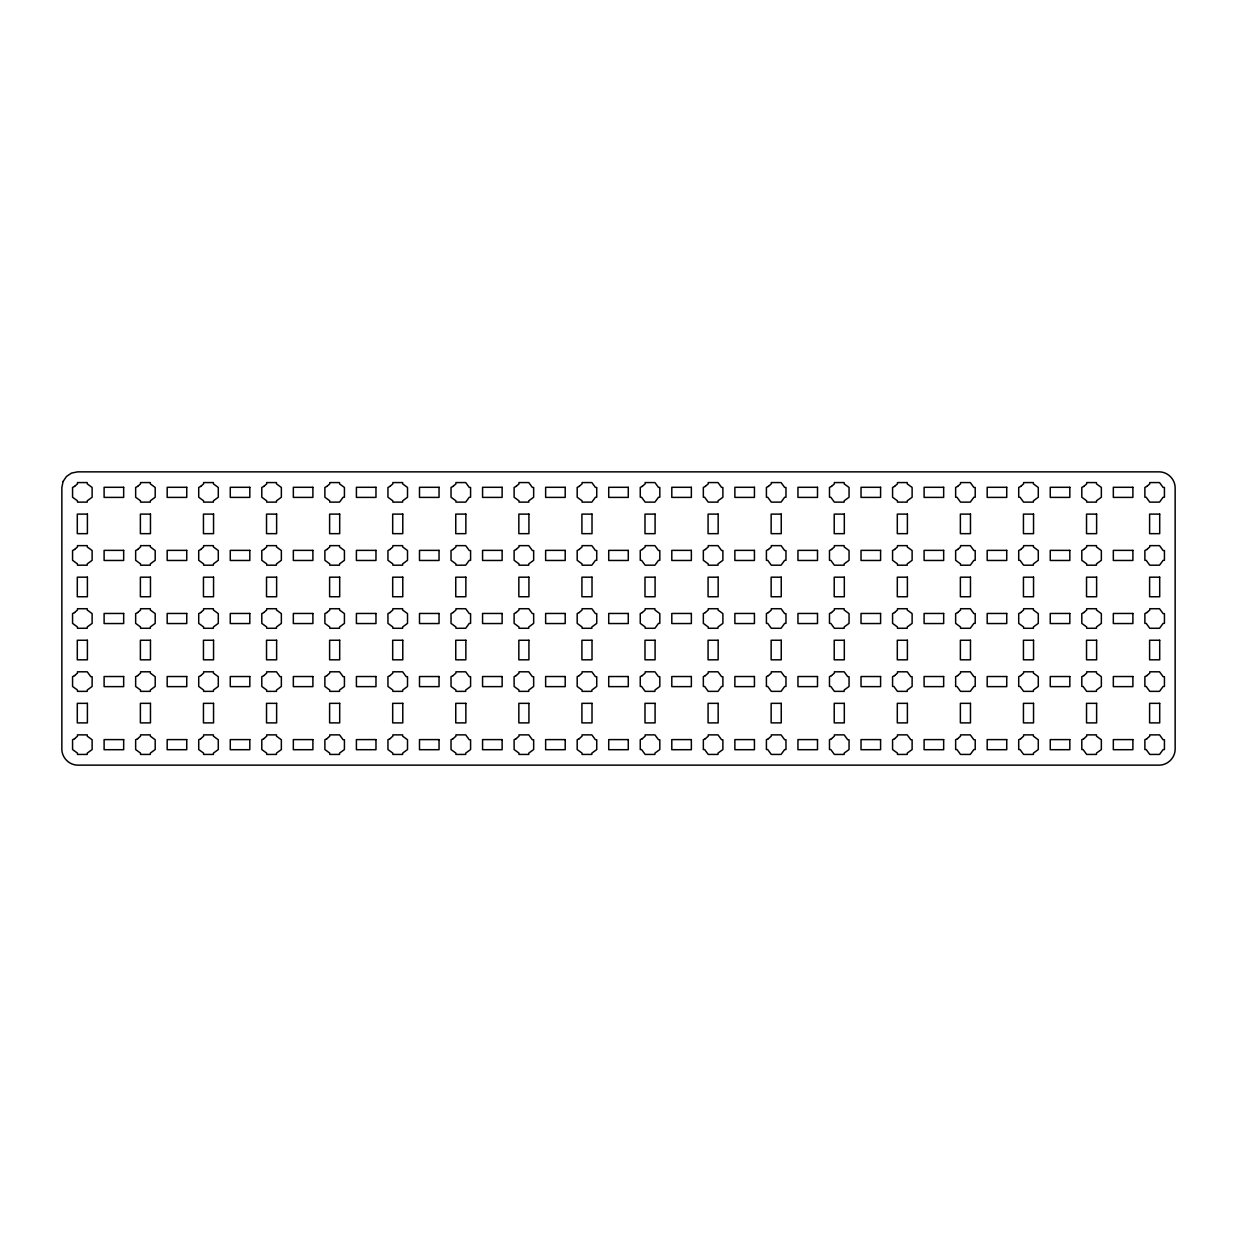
<?xml version="1.0" encoding="UTF-8"?>
<svg xmlns="http://www.w3.org/2000/svg" width="1237" height="1237" viewBox="0 0 1237 1237"><rect width="100%" height="100%" fill="white"/><g stroke="black" fill="none" stroke-linecap="round" stroke-linejoin="round"><path stroke-width="1.5" d="M63.087 481.471L61.85 487.61L61.85 749.39C62.02 757.864 69.133 764.992 77.622 765.146L1159.378 765.146C1167.867 764.992 1174.98 757.864 1175.15 749.39L1175.15 487.61C1174.98 479.136 1167.867 472.008 1159.378 471.854L77.622 471.854L71.483 473.091L66.473 476.461L63.087 481.471M74.591 486.388L72.566 487.455L72.566 497.243L77.467 500.815L77.467 502.129L87.239 502.129L87.239 500.815L92.126 497.243L92.126 487.455L87.239 483.883L87.239 482.569L77.467 482.569L77.467 483.883L74.591 486.388M74.591 549.475L72.566 550.542L72.566 560.315L77.467 563.886L77.467 565.201L87.239 565.201L87.239 563.886L92.126 560.315L92.126 550.542L87.239 546.955L87.239 545.641L77.467 545.641L77.467 546.955L74.591 549.475M137.678 486.388L135.653 487.455L135.653 497.243L140.539 500.815L140.539 502.129L150.311 502.129L150.311 500.815L155.197 497.243L155.197 487.455L150.311 483.883L150.311 482.569L140.539 482.569L140.539 483.883L137.678 486.388M74.591 612.547L72.566 613.614L72.566 623.386L77.467 626.973L77.467 628.272L87.239 628.272L87.239 626.973L92.126 623.386L92.126 613.614L87.239 610.027L87.239 608.728L77.467 608.728L77.467 610.027L74.591 612.547M137.678 549.475L135.653 550.542L135.653 560.315L140.539 563.886L140.539 565.201L150.311 565.201L150.311 563.886L155.197 560.315L155.197 550.542L150.311 546.955L150.311 545.641L140.539 545.641L140.539 546.955L137.678 549.475M200.75 486.388L198.724 487.455L198.724 497.243L203.61 500.815L203.61 502.129L213.398 502.129L213.398 500.815L218.284 497.243L218.284 487.455L213.398 483.883L213.398 482.569L203.61 482.569L203.61 483.883L200.75 486.388M74.591 675.618L72.566 676.685L72.566 686.458L77.467 690.045L77.467 691.359L87.239 691.359L87.239 690.045L92.126 686.458L92.126 676.685L90.811 676.685L87.239 671.799L77.467 671.799L77.467 673.114L74.591 675.618M137.678 612.547L135.653 613.614L135.653 623.386L140.539 626.973L140.539 628.272L150.311 628.272L150.311 626.973L155.197 623.386L155.197 613.614L150.311 610.027L150.311 608.728L140.539 608.728L140.539 610.027L137.678 612.547M200.75 549.475L198.724 550.542L198.724 560.315L203.61 563.886L203.61 565.201L213.398 565.201L213.398 563.886L218.284 560.315L218.284 550.542L213.398 546.955L213.398 545.641L203.61 545.641L203.61 546.955L200.75 549.475M74.591 738.705L72.566 739.757L72.566 749.545L77.467 753.117L77.467 754.431L87.239 754.431L87.239 753.117L92.126 749.545L92.126 739.757L87.239 736.185L87.239 734.871L77.467 734.871L77.467 736.185L74.591 738.705M263.821 486.388L261.796 487.455L261.796 497.243L266.697 500.815L266.697 502.129L276.469 502.129L276.469 500.815L281.356 497.243L281.356 487.455L276.469 483.883L276.469 482.569L266.697 482.569L266.697 483.883L263.821 486.388M137.678 675.618L135.653 676.685L135.653 686.458L140.539 690.045L140.539 691.359L150.311 691.359L150.311 690.045L155.197 686.458L155.197 676.685L150.311 673.114L150.311 671.799L140.539 671.799L140.539 673.114L137.678 675.618M200.75 612.547L198.724 613.614L198.724 623.386L203.61 626.973L203.61 628.272L213.398 628.272L213.398 626.973L218.284 623.386L218.284 613.614L213.398 610.027L213.398 608.728L203.61 608.728L203.61 610.027L200.75 612.547M263.821 549.475L261.796 550.542L261.796 560.315L266.697 563.886L266.697 565.201L276.469 565.201L276.469 563.886L281.356 560.315L281.356 550.542L276.469 546.955L276.469 545.641L266.697 545.641L266.697 546.955L263.821 549.475M137.678 738.705L135.653 739.757L135.653 749.545L140.539 753.117L140.539 754.431L150.311 754.431L150.311 753.117L155.197 749.545L155.197 739.757L150.311 736.185L150.311 734.871L140.539 734.871L140.539 736.185L137.678 738.705M326.908 486.388L324.883 487.455L324.883 497.243L329.769 500.815L329.769 502.129L339.541 502.129L343.128 497.243L344.427 497.243L344.427 487.455L339.541 483.883L339.541 482.569L329.769 482.569L329.769 483.883L326.908 486.388M200.75 675.618L198.724 676.685L198.724 686.458L203.61 690.045L203.61 691.359L213.398 691.359L213.398 690.045L218.284 686.458L218.284 676.685L213.398 673.114L213.398 671.799L203.61 671.799L203.61 673.114L200.75 675.618M263.821 612.547L261.796 613.614L261.796 623.386L266.697 626.973L266.697 628.272L276.469 628.272L276.469 626.973L281.356 623.386L281.356 613.614L276.469 610.027L276.469 608.728L266.697 608.728L266.697 610.027L263.821 612.547M326.908 549.475L324.883 550.542L324.883 560.315L329.769 563.886L329.769 565.201L339.541 565.201L339.541 563.886L344.427 560.315L344.427 550.542L339.541 546.955L339.541 545.641L329.769 545.641L329.769 546.955L326.908 549.475M200.75 738.705L198.724 739.757L198.724 749.545L203.61 753.117L203.61 754.431L213.398 754.431L213.398 753.117L218.284 749.545L218.284 739.757L213.398 736.185L213.398 734.871L203.61 734.871L203.61 736.185L200.75 738.705M389.98 486.388L387.954 487.455L387.954 497.243L392.84 500.815L392.84 502.129L402.628 502.129L402.628 500.815L407.514 497.243L407.514 487.455L402.628 483.883L402.628 482.569L392.84 482.569L392.84 483.883L389.98 486.388M263.821 675.618L261.796 676.685L261.796 686.458L266.697 690.045L266.697 691.359L276.469 691.359L276.469 690.045L281.356 686.458L281.356 676.685L280.041 676.685L276.469 671.799L266.697 671.799L266.697 673.114L263.821 675.618M326.908 612.547L324.883 613.614L324.883 623.386L329.769 626.973L329.769 628.272L339.541 628.272L339.541 626.973L344.427 623.386L344.427 613.614L339.541 610.027L339.541 608.728L329.769 608.728L329.769 610.027L326.908 612.547M389.98 549.475L387.954 550.542L387.954 560.315L392.84 563.886L392.84 565.201L402.628 565.201L402.628 563.886L407.514 560.315L407.514 550.542L402.628 546.955L402.628 545.641L392.84 545.641L392.84 546.955L389.98 549.475M263.821 738.705L261.796 739.757L261.796 749.545L266.697 753.117L266.697 754.431L276.469 754.431L276.469 753.117L281.356 749.545L281.356 739.757L276.469 736.185L276.469 734.871L266.697 734.871L266.697 736.185L263.821 738.705M453.051 486.388L451.026 487.455L451.026 497.243L455.927 500.815L455.927 502.129L465.7 502.129L469.271 497.243L470.586 497.243L470.586 487.455L469.271 487.455L465.7 482.569L455.927 482.569L455.927 483.883L453.051 486.388M326.908 675.618L324.883 676.685L324.883 686.458L329.769 690.045L329.769 691.359L339.541 691.359L339.541 690.045L344.427 686.458L344.427 676.685L343.128 676.685L339.541 671.799L329.769 671.799L329.769 673.114L326.908 675.618M389.98 612.547L387.954 613.614L387.954 623.386L392.84 626.973L392.84 628.272L402.628 628.272L402.628 626.973L407.514 623.386L407.514 613.614L402.628 610.027L402.628 608.728L392.84 608.728L392.84 610.027L389.98 612.547M453.051 549.475L451.026 550.542L451.026 560.315L455.927 563.886L455.927 565.201L465.7 565.201L469.271 560.315L470.586 560.315L470.586 550.542L469.271 550.542L465.7 545.641L455.927 545.641L455.927 546.955L453.051 549.475M326.908 738.705L324.883 739.757L324.883 749.545L329.769 753.117L329.769 754.431L339.541 754.431L339.541 753.117L344.427 749.545L344.427 739.757L343.128 739.757L339.541 734.871L329.769 734.871L329.769 736.185L326.908 738.705M516.123 486.388L514.113 487.455L514.113 497.243L518.999 500.815L518.999 502.129L528.771 502.129L528.771 500.815L533.657 497.243L533.657 487.455L532.358 487.455L528.771 482.569L518.999 482.569L518.999 483.883L516.123 486.388M389.98 675.618L387.954 676.685L387.954 686.458L392.84 690.045L392.84 691.359L402.628 691.359L402.628 690.045L407.514 686.458L407.514 676.685L406.2 676.685L402.628 671.799L392.84 671.799L392.84 673.114L389.98 675.618M453.051 612.547L451.026 613.614L451.026 623.386L455.927 626.973L455.927 628.272L465.7 628.272L469.271 623.386L470.586 623.386L470.586 613.614L469.271 613.614L465.7 608.728L455.927 608.728L455.927 610.027L453.051 612.547M516.123 549.475L514.113 550.542L514.113 560.315L518.999 563.886L518.999 565.201L528.771 565.201L528.771 563.886L533.657 560.315L533.657 550.542L532.358 550.542L528.771 545.641L518.999 545.641L518.999 546.955L516.123 549.475M389.98 738.705L387.954 739.757L387.954 749.545L392.84 753.117L392.84 754.431L402.628 754.431L402.628 753.117L407.514 749.545L407.514 739.757L402.628 736.185L402.628 734.871L392.84 734.871L392.84 736.185L389.98 738.705M579.21 486.388L577.184 487.455L577.184 497.243L582.07 500.815L582.07 502.129L591.843 502.129L595.43 497.243L596.744 497.243L596.744 487.455L595.43 487.455L591.843 482.569L582.07 482.569L582.07 483.883L579.21 486.388M453.051 675.618L451.026 676.685L451.026 686.458L455.927 690.045L455.927 691.359L465.7 691.359L465.7 690.045L470.586 686.458L470.586 676.685L469.271 676.685L465.7 671.799L455.927 671.799L455.927 673.114L453.051 675.618M516.123 612.547L514.113 613.614L514.113 623.386L518.999 626.973L518.999 628.272L528.771 628.272L528.771 626.973L533.657 623.386L533.657 613.614L532.358 613.614L528.771 608.728L518.999 608.728L518.999 610.027L516.123 612.547M579.21 549.475L577.184 550.542L577.184 560.315L582.07 563.886L582.07 565.201L591.843 565.201L595.43 560.315L596.744 560.315L596.744 550.542L595.43 550.542L591.843 545.641L582.07 545.641L582.07 546.955L579.21 549.475M453.051 738.705L451.026 739.757L451.026 749.545L455.927 753.117L455.927 754.431L465.7 754.431L465.7 753.117L470.586 749.545L470.586 739.757L469.271 739.757L465.7 734.871L455.927 734.871L455.927 736.185L453.051 738.705M642.281 486.388L640.256 487.455L640.256 497.243L641.57 497.243L645.157 502.129L654.93 502.129L658.501 497.243L659.816 497.243L659.816 487.455L658.501 487.455L654.93 482.569L645.157 482.569L645.157 483.883L642.281 486.388M516.123 675.618L514.113 676.685L514.113 686.458L518.999 690.045L518.999 691.359L528.771 691.359L528.771 690.045L533.657 686.458L533.657 676.685L532.358 676.685L528.771 671.799L518.999 671.799L518.999 673.114L516.123 675.618M579.21 612.547L577.184 613.614L577.184 623.386L582.07 626.973L582.07 628.272L591.843 628.272L591.843 626.973L596.744 623.386L596.744 613.614L595.43 613.614L591.843 608.728L582.07 608.728L582.07 610.027L579.21 612.547M642.281 549.475L640.256 550.542L640.256 560.315L641.57 560.315L645.157 565.201L654.93 565.201L658.501 560.315L659.816 560.315L659.816 550.542L658.501 550.542L654.93 545.641L645.157 545.641L645.157 546.955L642.281 549.475M516.123 738.705L514.113 739.757L514.113 749.545L518.999 753.117L518.999 754.431L528.771 754.431L528.771 753.117L533.657 749.545L533.657 739.757L532.358 739.757L528.771 734.871L518.999 734.871L518.999 736.185L516.123 738.705M705.353 486.388L703.343 487.455L703.343 497.243L704.642 497.243L708.229 502.129L718.001 502.129L718.001 500.815L722.887 497.243L722.887 487.455L721.588 487.455L718.001 482.569L708.229 482.569L708.229 483.883L705.353 486.388M579.21 675.618L577.184 676.685L577.184 686.458L582.07 690.045L582.07 691.359L591.843 691.359L591.843 690.045L596.744 686.458L596.744 676.685L595.43 676.685L591.843 671.799L582.07 671.799L582.07 673.114L579.21 675.618M642.281 612.547L640.256 613.614L640.256 623.386L645.157 626.973L645.157 628.272L654.93 628.272L658.501 623.386L659.816 623.386L659.816 613.614L654.93 610.027L654.93 608.728L645.157 608.728L645.157 610.027L642.281 612.547M705.353 549.475L703.343 550.542L703.343 560.315L708.229 563.886L708.229 565.201L718.001 565.201L718.001 563.886L722.887 560.315L722.887 550.542L721.588 550.542L718.001 545.641L708.229 545.641L708.229 546.955L705.353 549.475M579.21 738.705L577.184 739.757L577.184 749.545L582.07 753.117L582.07 754.431L591.843 754.431L591.843 753.117L596.744 749.545L596.744 739.757L595.43 739.757L591.843 734.871L582.07 734.871L582.07 736.185L579.21 738.705M768.44 486.388L766.414 487.455L766.414 497.243L767.729 497.243L771.3 502.129L781.073 502.129L784.66 497.243L785.974 497.243L785.974 487.455L784.66 487.455L781.073 482.569L771.3 482.569L771.3 483.883L768.44 486.388M642.281 675.618L640.256 676.685L640.256 686.458L641.57 686.458L645.157 691.359L654.93 691.359L654.93 690.045L659.816 686.458L659.816 676.685L658.501 676.685L654.93 671.799L645.157 671.799L645.157 673.114L642.281 675.618M705.353 612.547L703.343 613.614L703.343 623.386L708.229 626.973L708.229 628.272L718.001 628.272L718.001 626.973L722.887 623.386L722.887 613.614L718.001 610.027L718.001 608.728L708.229 608.728L708.229 610.027L705.353 612.547M768.44 549.475L766.414 550.542L766.414 560.315L767.729 560.315L771.3 565.201L781.073 565.201L784.66 560.315L785.974 560.315L785.974 550.542L784.66 550.542L781.073 545.641L771.3 545.641L771.3 546.955L768.44 549.475M642.281 738.705L640.256 739.757L640.256 749.545L641.57 749.545L645.157 754.431L654.93 754.431L654.93 753.117L659.816 749.545L659.816 739.757L658.501 739.757L654.93 734.871L645.157 734.871L645.157 736.185L642.281 738.705M831.511 486.388L829.486 487.455L829.486 497.243L830.8 497.243L834.372 502.129L844.16 502.129L844.16 500.815L849.046 497.243L849.046 487.455L844.16 483.883L844.16 482.569L834.372 482.569L834.372 483.883L831.511 486.388M705.353 675.618L703.343 676.685L703.343 686.458L704.642 686.458L708.229 691.359L718.001 691.359L721.588 686.458L722.887 686.458L722.887 676.685L721.588 676.685L718.001 671.799L708.229 671.799L708.229 673.114L705.353 675.618M768.44 612.547L766.414 613.614L766.414 623.386L767.729 623.386L771.3 628.272L781.073 628.272L784.66 623.386L785.974 623.386L785.974 613.614L784.66 613.614L781.073 608.728L771.3 608.728L771.3 610.027L768.44 612.547M831.511 549.475L829.486 550.542L829.486 560.315L830.8 560.315L834.372 565.201L844.16 565.201L844.16 563.886L849.046 560.315L849.046 550.542L844.16 546.955L844.16 545.641L834.372 545.641L834.372 546.955L831.511 549.475M705.353 738.705L703.343 739.757L703.343 749.545L704.642 749.545L708.229 754.431L718.001 754.431L718.001 753.117L722.887 749.545L722.887 739.757L721.588 739.757L718.001 734.871L708.229 734.871L708.229 736.185L705.353 738.705M894.583 486.388L892.573 487.455L892.573 497.243L897.459 500.815L897.459 502.129L907.231 502.129L907.231 500.815L912.117 497.243L912.117 487.455L907.231 483.883L907.231 482.569L897.459 482.569L897.459 483.883L894.583 486.388M768.44 675.618L766.414 676.685L766.414 686.458L767.729 686.458L771.3 691.359L781.073 691.359L784.66 686.458L785.974 686.458L785.974 676.685L784.66 676.685L781.073 671.799L771.3 671.799L771.3 673.114L768.44 675.618M831.511 612.547L829.486 613.614L829.486 623.386L830.8 623.386L834.372 628.272L844.16 628.272L844.16 626.973L849.046 623.386L849.046 613.614L844.16 610.027L844.16 608.728L834.372 608.728L834.372 610.027L831.511 612.547M894.583 549.475L892.573 550.542L892.573 560.315L897.459 563.886L897.459 565.201L907.231 565.201L907.231 563.886L912.117 560.315L912.117 550.542L907.231 546.955L907.231 545.641L897.459 545.641L897.459 546.955L894.583 549.475M768.44 738.705L766.414 739.757L766.414 749.545L767.729 749.545L771.3 754.431L781.073 754.431L784.66 749.545L785.974 749.545L785.974 739.757L784.66 739.757L781.073 734.871L771.3 734.871L771.3 736.185L768.44 738.705M957.67 486.388L955.644 487.455L955.644 497.243L956.959 497.243L960.53 502.129L970.303 502.129L973.89 497.243L975.204 497.243L975.204 487.455L973.89 487.455L970.303 482.569L960.53 482.569L960.53 483.883L957.67 486.388M831.511 675.618L829.486 676.685L829.486 686.458L830.8 686.458L834.372 691.359L844.16 691.359L844.16 690.045L849.046 686.458L849.046 676.685L847.732 676.685L844.16 671.799L834.372 671.799L834.372 673.114L831.511 675.618M894.583 612.547L892.573 613.614L892.573 623.386L897.459 626.973L897.459 628.272L907.231 628.272L907.231 626.973L912.117 623.386L912.117 613.614L907.231 610.027L907.231 608.728L897.459 608.728L897.459 610.027L894.583 612.547M957.67 549.475L955.644 550.542L955.644 560.315L960.53 563.886L960.53 565.201L970.303 565.201L973.89 560.315L975.204 560.315L975.204 550.542L973.89 550.542L970.303 545.641L960.53 545.641L960.53 546.955L957.67 549.475M831.511 738.705L829.486 739.757L829.486 749.545L830.8 749.545L834.372 754.431L844.16 754.431L844.16 753.117L849.046 749.545L849.046 739.757L847.732 739.757L844.16 734.871L834.372 734.871L834.372 736.185L831.511 738.705M1020.741 486.388L1018.716 487.455L1018.716 497.243L1020.03 497.243L1023.602 502.129L1033.39 502.129L1033.39 500.815L1038.276 497.243L1038.276 487.455L1033.39 483.883L1033.39 482.569L1023.602 482.569L1023.602 483.883L1020.741 486.388M894.583 675.618L892.573 676.685L892.573 686.458L893.872 686.458L897.459 691.359L907.231 691.359L907.231 690.045L912.117 686.458L912.117 676.685L910.819 676.685L907.231 671.799L897.459 671.799L897.459 673.114L894.583 675.618M957.67 612.547L955.644 613.614L955.644 623.386L960.53 626.973L960.53 628.272L970.303 628.272L973.89 623.386L975.204 623.386L975.204 613.614L973.89 613.614L970.303 608.728L960.53 608.728L960.53 610.027L957.67 612.547M1020.741 549.475L1018.716 550.542L1018.716 560.315L1020.03 560.315L1023.602 565.201L1033.39 565.201L1033.39 563.886L1038.276 560.315L1038.276 550.542L1033.39 546.955L1033.39 545.641L1023.602 545.641L1023.602 546.955L1020.741 549.475M894.583 738.705L892.573 739.757L892.573 749.545L897.459 753.117L897.459 754.431L907.231 754.431L907.231 753.117L912.117 749.545L912.117 739.757L910.819 739.757L907.231 734.871L897.459 734.871L897.459 736.185L894.583 738.705M1083.813 486.388L1081.803 487.455L1081.803 497.243L1086.689 500.815L1086.689 502.129L1096.461 502.129L1096.461 500.815L1101.347 497.243L1101.347 487.455L1096.461 483.883L1096.461 482.569L1086.689 482.569L1086.689 483.883L1083.813 486.388M957.67 675.618L955.644 676.685L955.644 686.458L956.959 686.458L960.53 691.359L970.303 691.359L973.89 686.458L975.204 686.458L975.204 676.685L973.89 676.685L970.303 671.799L960.53 671.799L960.53 673.114L957.67 675.618M1020.741 612.547L1018.716 613.614L1018.716 623.386L1023.602 626.973L1023.602 628.272L1033.39 628.272L1033.39 626.973L1038.276 623.386L1038.276 613.614L1033.39 610.027L1033.39 608.728L1023.602 608.728L1023.602 610.027L1020.741 612.547M1083.813 549.475L1081.803 550.542L1081.803 560.315L1086.689 563.886L1086.689 565.201L1096.461 565.201L1096.461 563.886L1101.347 560.315L1101.347 550.542L1096.461 546.955L1096.461 545.641L1086.689 545.641L1086.689 546.955L1083.813 549.475M957.67 738.705L955.644 739.757L955.644 749.545L956.959 749.545L960.53 754.431L970.303 754.431L973.89 749.545L975.204 749.545L975.204 739.757L973.89 739.757L970.303 734.871L960.53 734.871L960.53 736.185L957.67 738.705M1146.9 486.388L1144.874 487.455L1144.874 497.243L1146.189 497.243L1149.761 502.129L1159.533 502.129L1163.12 497.243L1164.434 497.243L1164.434 487.455L1163.12 487.455L1159.533 482.569L1149.761 482.569L1149.761 483.883L1146.9 486.388M1020.741 675.618L1018.716 676.685L1018.716 686.458L1020.03 686.458L1023.602 691.359L1033.39 691.359L1033.39 690.045L1038.276 686.458L1038.276 676.685L1033.39 673.114L1033.39 671.799L1023.602 671.799L1023.602 673.114L1020.741 675.618M1083.813 612.547L1081.803 613.614L1081.803 623.386L1086.689 626.973L1086.689 628.272L1096.461 628.272L1096.461 626.973L1101.347 623.386L1101.347 613.614L1096.461 610.027L1096.461 608.728L1086.689 608.728L1086.689 610.027L1083.813 612.547M1146.9 549.475L1144.874 550.542L1144.874 560.315L1146.189 560.315L1149.761 565.201L1159.533 565.201L1163.12 560.315L1164.434 560.315L1164.434 550.542L1163.12 550.542L1159.533 545.641L1149.761 545.641L1149.761 546.955L1146.9 549.475M1020.741 738.705L1018.716 739.757L1018.716 749.545L1020.03 749.545L1023.602 754.431L1033.39 754.431L1033.39 753.117L1038.276 749.545L1038.276 739.757L1033.39 736.185L1033.39 734.871L1023.602 734.871L1023.602 736.185L1020.741 738.705M1083.813 675.618L1081.803 676.685L1081.803 686.458L1083.102 686.458L1086.689 691.359L1096.461 691.359L1096.461 690.045L1101.347 686.458L1101.347 676.685L1096.461 673.114L1096.461 671.799L1086.689 671.799L1086.689 673.114L1083.813 675.618M1146.9 612.547L1144.874 613.614L1144.874 623.386L1146.189 623.386L1149.761 628.272L1159.533 628.272L1163.12 623.386L1164.434 623.386L1164.434 613.614L1163.12 613.614L1159.533 608.728L1149.761 608.728L1149.761 610.027L1146.9 612.547M1083.813 738.705L1081.803 739.757L1081.803 749.545L1083.102 749.545L1086.689 754.431L1096.461 754.431L1096.461 753.117L1101.347 749.545L1101.347 739.757L1096.461 736.185L1096.461 734.871L1086.689 734.871L1086.689 736.185L1083.813 738.705M1146.9 675.618L1144.874 676.685L1144.874 686.458L1146.189 686.458L1149.761 691.359L1159.533 691.359L1163.12 686.458L1164.434 686.458L1164.434 676.685L1163.12 676.685L1159.533 671.799L1149.761 671.799L1149.761 673.114L1146.9 675.618M1146.9 738.705L1144.874 739.757L1144.874 749.545L1146.189 749.545L1149.761 754.431L1159.533 754.431L1163.12 749.545L1164.434 749.545L1164.434 739.757L1163.12 739.757L1159.533 734.871L1149.761 734.871L1149.761 736.185L1146.9 738.705M123.669 487.301L104.109 487.301L104.109 497.398L123.669 497.398L123.669 487.301M186.741 487.301L167.181 487.301L167.181 497.398L186.741 497.398L186.741 487.301M249.812 487.301L230.268 487.301L230.268 497.398L249.812 497.398L249.812 487.301M312.899 487.301L293.339 487.301L293.339 497.398L312.899 497.398L312.899 487.301M375.971 487.301L356.411 487.301L356.411 497.398L375.971 497.398L375.971 487.301M439.042 487.301L419.498 487.301L419.498 497.398L439.042 497.398L439.042 487.301M502.129 487.301L482.569 487.301L482.569 497.398L502.129 497.398L502.129 487.301M565.201 487.301L545.641 487.301L545.641 497.398L565.201 497.398L565.201 487.301M628.272 487.301L608.728 487.301L608.728 497.398L628.272 497.398L628.272 487.301M691.359 487.301L671.799 487.301L671.799 497.398L691.359 497.398L691.359 487.301M754.431 487.301L734.871 487.301L734.871 497.398L754.431 497.398L754.431 487.301M817.502 487.301L797.958 487.301L797.958 497.398L817.502 497.398L817.502 487.301M880.589 487.301L861.029 487.301L861.029 497.398L880.589 497.398L880.589 487.301M943.661 487.301L924.101 487.301L924.101 497.398L943.661 497.398L943.661 487.301M1006.732 487.301L987.188 487.301L987.188 497.398L1006.732 497.398L1006.732 487.301M1069.819 487.301L1050.259 487.301L1050.259 497.398L1069.819 497.398L1069.819 487.301M1132.891 487.301L1113.331 487.301L1113.331 497.398L1132.891 497.398L1132.891 487.301M87.394 514.113L77.297 514.113L77.297 533.657L87.394 533.657L87.394 514.113M150.466 514.113L140.384 514.113L140.384 533.657L150.466 533.657L150.466 514.113M213.553 514.113L203.456 514.113L203.456 533.657L213.553 533.657L213.553 514.113M276.624 514.113L266.527 514.113L266.527 533.657L276.624 533.657L276.624 514.113M339.696 514.113L329.614 514.113L329.614 533.657L339.696 533.657L339.696 514.113M402.783 514.113L392.686 514.113L392.686 533.657L402.783 533.657L402.783 514.113M465.854 514.113L455.757 514.113L455.757 533.657L465.854 533.657L465.854 514.113M528.926 514.113L518.844 514.113L518.844 533.657L528.926 533.657L528.926 514.113M592.013 514.113L581.916 514.113L581.916 533.657L592.013 533.657L592.013 514.113M655.084 514.113L644.987 514.113L644.987 533.657L655.084 533.657L655.084 514.113M718.156 514.113L708.074 514.113L708.074 533.657L718.156 533.657L718.156 514.113M781.243 514.113L771.146 514.113L771.146 533.657L781.243 533.657L781.243 514.113M844.314 514.113L834.217 514.113L834.217 533.657L844.314 533.657L844.314 514.113M907.386 514.113L897.304 514.113L897.304 533.657L907.386 533.657L907.386 514.113M970.473 514.113L960.376 514.113L960.376 533.657L970.473 533.657L970.473 514.113M1033.544 514.113L1023.447 514.113L1023.447 533.657L1033.544 533.657L1033.544 514.113M1096.616 514.113L1086.534 514.113L1086.534 533.657L1096.616 533.657L1096.616 514.113M1159.703 514.113L1149.606 514.113L1149.606 533.657L1159.703 533.657L1159.703 514.113M123.669 550.372L104.109 550.372L104.109 560.469L123.669 560.469L123.669 550.372M186.741 550.372L167.181 550.372L167.181 560.469L186.741 560.469L186.741 550.372M249.812 550.372L230.268 550.372L230.268 560.469L249.812 560.469L249.812 550.372M312.899 550.372L293.339 550.372L293.339 560.469L312.899 560.469L312.899 550.372M375.971 550.372L356.411 550.372L356.411 560.469L375.971 560.469L375.971 550.372M439.042 550.372L419.498 550.372L419.498 560.469L439.042 560.469L439.042 550.372M502.129 550.372L482.569 550.372L482.569 560.469L502.129 560.469L502.129 550.372M565.201 550.372L545.641 550.372L545.641 560.469L565.201 560.469L565.201 550.372M628.272 550.372L608.728 550.372L608.728 560.469L628.272 560.469L628.272 550.372M691.359 550.372L671.799 550.372L671.799 560.469L691.359 560.469L691.359 550.372M754.431 550.372L734.871 550.372L734.871 560.469L754.431 560.469L754.431 550.372M817.502 550.372L797.958 550.372L797.958 560.469L817.502 560.469L817.502 550.372M880.589 550.372L861.029 550.372L861.029 560.469L880.589 560.469L880.589 550.372M943.661 550.372L924.101 550.372L924.101 560.469L943.661 560.469L943.661 550.372M1006.732 550.372L987.188 550.372L987.188 560.469L1006.732 560.469L1006.732 550.372M1069.819 550.372L1050.259 550.372L1050.259 560.469L1069.819 560.469L1069.819 550.372M1132.891 550.372L1113.331 550.372L1113.331 560.469L1132.891 560.469L1132.891 550.372M87.394 577.184L77.297 577.184L77.297 596.744L87.394 596.744L87.394 577.184M150.466 577.184L140.384 577.184L140.384 596.744L150.466 596.744L150.466 577.184M213.553 577.184L203.456 577.184L203.456 596.744L213.553 596.744L213.553 577.184M276.624 577.184L266.527 577.184L266.527 596.744L276.624 596.744L276.624 577.184M339.696 577.184L329.614 577.184L329.614 596.744L339.696 596.744L339.696 577.184M402.783 577.184L392.686 577.184L392.686 596.744L402.783 596.744L402.783 577.184M465.854 577.184L455.757 577.184L455.757 596.744L465.854 596.744L465.854 577.184M528.926 577.184L518.844 577.184L518.844 596.744L528.926 596.744L528.926 577.184M592.013 577.184L581.916 577.184L581.916 596.744L592.013 596.744L592.013 577.184M655.084 577.184L644.987 577.184L644.987 596.744L655.084 596.744L655.084 577.184M718.156 577.184L708.074 577.184L708.074 596.744L718.156 596.744L718.156 577.184M781.243 577.184L771.146 577.184L771.146 596.744L781.243 596.744L781.243 577.184M844.314 577.184L834.217 577.184L834.217 596.744L844.314 596.744L844.314 577.184M907.386 577.184L897.304 577.184L897.304 596.744L907.386 596.744L907.386 577.184M970.473 577.184L960.376 577.184L960.376 596.744L970.473 596.744L970.473 577.184M1033.544 577.184L1023.447 577.184L1023.447 596.744L1033.544 596.744L1033.544 577.184M1096.616 577.184L1086.534 577.184L1086.534 596.744L1096.616 596.744L1096.616 577.184M1159.703 577.184L1149.606 577.184L1149.606 596.744L1159.703 596.744L1159.703 577.184M123.669 613.459L104.109 613.459L104.109 623.541L123.669 623.541L123.669 613.459M186.741 613.459L167.181 613.459L167.181 623.541L186.741 623.541L186.741 613.459M249.812 613.459L230.268 613.459L230.268 623.541L249.812 623.541L249.812 613.459M312.899 613.459L293.339 613.459L293.339 623.541L312.899 623.541L312.899 613.459M375.971 613.459L356.411 613.459L356.411 623.541L375.971 623.541L375.971 613.459M439.042 613.459L419.498 613.459L419.498 623.541L439.042 623.541L439.042 613.459M502.129 613.459L482.569 613.459L482.569 623.541L502.129 623.541L502.129 613.459M565.201 613.459L545.641 613.459L545.641 623.541L565.201 623.541L565.201 613.459M628.272 613.459L608.728 613.459L608.728 623.541L628.272 623.541L628.272 613.459M691.359 613.459L671.799 613.459L671.799 623.541L691.359 623.541L691.359 613.459M754.431 613.459L734.871 613.459L734.871 623.541L754.431 623.541L754.431 613.459M817.502 613.459L797.958 613.459L797.958 623.541L817.502 623.541L817.502 613.459M880.589 613.459L861.029 613.459L861.029 623.541L880.589 623.541L880.589 613.459M943.661 613.459L924.101 613.459L924.101 623.541L943.661 623.541L943.661 613.459M1006.732 613.459L987.188 613.459L987.188 623.541L1006.732 623.541L1006.732 613.459M1069.819 613.459L1050.259 613.459L1050.259 623.541L1069.819 623.541L1069.819 613.459M1132.891 613.459L1113.331 613.459L1113.331 623.541L1132.891 623.541L1132.891 613.459M87.394 640.256L77.297 640.256L77.297 659.816L87.394 659.816L87.394 640.256M150.466 640.256L140.384 640.256L140.384 659.816L150.466 659.816L150.466 640.256M213.553 640.256L203.456 640.256L203.456 659.816L213.553 659.816L213.553 640.256M276.624 640.256L266.527 640.256L266.527 659.816L276.624 659.816L276.624 640.256M339.696 640.256L329.614 640.256L329.614 659.816L339.696 659.816L339.696 640.256M402.783 640.256L392.686 640.256L392.686 659.816L402.783 659.816L402.783 640.256M465.854 640.256L455.757 640.256L455.757 659.816L465.854 659.816L465.854 640.256M528.926 640.256L518.844 640.256L518.844 659.816L528.926 659.816L528.926 640.256M592.013 640.256L581.916 640.256L581.916 659.816L592.013 659.816L592.013 640.256M655.084 640.256L644.987 640.256L644.987 659.816L655.084 659.816L655.084 640.256M718.156 640.256L708.074 640.256L708.074 659.816L718.156 659.816L718.156 640.256M781.243 640.256L771.146 640.256L771.146 659.816L781.243 659.816L781.243 640.256M844.314 640.256L834.217 640.256L834.217 659.816L844.314 659.816L844.314 640.256M907.386 640.256L897.304 640.256L897.304 659.816L907.386 659.816L907.386 640.256M970.473 640.256L960.376 640.256L960.376 659.816L970.473 659.816L970.473 640.256M1033.544 640.256L1023.447 640.256L1023.447 659.816L1033.544 659.816L1033.544 640.256M1096.616 640.256L1086.534 640.256L1086.534 659.816L1096.616 659.816L1096.616 640.256M1159.703 640.256L1149.606 640.256L1149.606 659.816L1159.703 659.816L1159.703 640.256M123.669 676.531L104.109 676.531L104.109 686.628L123.669 686.628L123.669 676.531M186.741 676.531L167.181 676.531L167.181 686.628L186.741 686.628L186.741 676.531M249.812 676.531L230.268 676.531L230.268 686.628L249.812 686.628L249.812 676.531M312.899 676.531L293.339 676.531L293.339 686.628L312.899 686.628L312.899 676.531M375.971 676.531L356.411 676.531L356.411 686.628L375.971 686.628L375.971 676.531M439.042 676.531L419.498 676.531L419.498 686.628L439.042 686.628L439.042 676.531M502.129 676.531L482.569 676.531L482.569 686.628L502.129 686.628L502.129 676.531M565.201 676.531L545.641 676.531L545.641 686.628L565.201 686.628L565.201 676.531M628.272 676.531L608.728 676.531L608.728 686.628L628.272 686.628L628.272 676.531M691.359 676.531L671.799 676.531L671.799 686.628L691.359 686.628L691.359 676.531M754.431 676.531L734.871 676.531L734.871 686.628L754.431 686.628L754.431 676.531M817.502 676.531L797.958 676.531L797.958 686.628L817.502 686.628L817.502 676.531M880.589 676.531L861.029 676.531L861.029 686.628L880.589 686.628L880.589 676.531M943.661 676.531L924.101 676.531L924.101 686.628L943.661 686.628L943.661 676.531M1006.732 676.531L987.188 676.531L987.188 686.628L1006.732 686.628L1006.732 676.531M1069.819 676.531L1050.259 676.531L1050.259 686.628L1069.819 686.628L1069.819 676.531M1132.891 676.531L1113.331 676.531L1113.331 686.628L1132.891 686.628L1132.891 676.531M87.394 703.343L77.297 703.343L77.297 722.887L87.394 722.887L87.394 703.343M150.466 703.343L140.384 703.343L140.384 722.887L150.466 722.887L150.466 703.343M213.553 703.343L203.456 703.343L203.456 722.887L213.553 722.887L213.553 703.343M276.624 703.343L266.527 703.343L266.527 722.887L276.624 722.887L276.624 703.343M339.696 703.343L329.614 703.343L329.614 722.887L339.696 722.887L339.696 703.343M402.783 703.343L392.686 703.343L392.686 722.887L402.783 722.887L402.783 703.343M465.854 703.343L455.757 703.343L455.757 722.887L465.854 722.887L465.854 703.343M528.926 703.343L518.844 703.343L518.844 722.887L528.926 722.887L528.926 703.343M592.013 703.343L581.916 703.343L581.916 722.887L592.013 722.887L592.013 703.343M655.084 703.343L644.987 703.343L644.987 722.887L655.084 722.887L655.084 703.343M718.156 703.343L708.074 703.343L708.074 722.887L718.156 722.887L718.156 703.343M781.243 703.343L771.146 703.343L771.146 722.887L781.243 722.887L781.243 703.343M844.314 703.343L834.217 703.343L834.217 722.887L844.314 722.887L844.314 703.343M907.386 703.343L897.304 703.343L897.304 722.887L907.386 722.887L907.386 703.343M970.473 703.343L960.376 703.343L960.376 722.887L970.473 722.887L970.473 703.343M1033.544 703.343L1023.447 703.343L1023.447 722.887L1033.544 722.887L1033.544 703.343M1096.616 703.343L1086.534 703.343L1086.534 722.887L1096.616 722.887L1096.616 703.343M1159.703 703.343L1149.606 703.343L1149.606 722.887L1159.703 722.887L1159.703 703.343M123.669 739.602L104.109 739.602L104.109 749.699L123.669 749.699L123.669 739.602M186.741 739.602L167.181 739.602L167.181 749.699L186.741 749.699L186.741 739.602M249.812 739.602L230.268 739.602L230.268 749.699L249.812 749.699L249.812 739.602M312.899 739.602L293.339 739.602L293.339 749.699L312.899 749.699L312.899 739.602M375.971 739.602L356.411 739.602L356.411 749.699L375.971 749.699L375.971 739.602M439.042 739.602L419.498 739.602L419.498 749.699L439.042 749.699L439.042 739.602M502.129 739.602L482.569 739.602L482.569 749.699L502.129 749.699L502.129 739.602M565.201 739.602L545.641 739.602L545.641 749.699L565.201 749.699L565.201 739.602M628.272 739.602L608.728 739.602L608.728 749.699L628.272 749.699L628.272 739.602M691.359 739.602L671.799 739.602L671.799 749.699L691.359 749.699L691.359 739.602M754.431 739.602L734.871 739.602L734.871 749.699L754.431 749.699L754.431 739.602M817.502 739.602L797.958 739.602L797.958 749.699L817.502 749.699L817.502 739.602M880.589 739.602L861.029 739.602L861.029 749.699L880.589 749.699L880.589 739.602M943.661 739.602L924.101 739.602L924.101 749.699L943.661 749.699L943.661 739.602M1006.732 739.602L987.188 739.602L987.188 749.699L1006.732 749.699L1006.732 739.602M1069.819 739.602L1050.259 739.602L1050.259 749.699L1069.819 749.699L1069.819 739.602M1132.891 739.602L1113.331 739.602L1113.331 749.699L1132.891 749.699L1132.891 739.602"/></g></svg>
